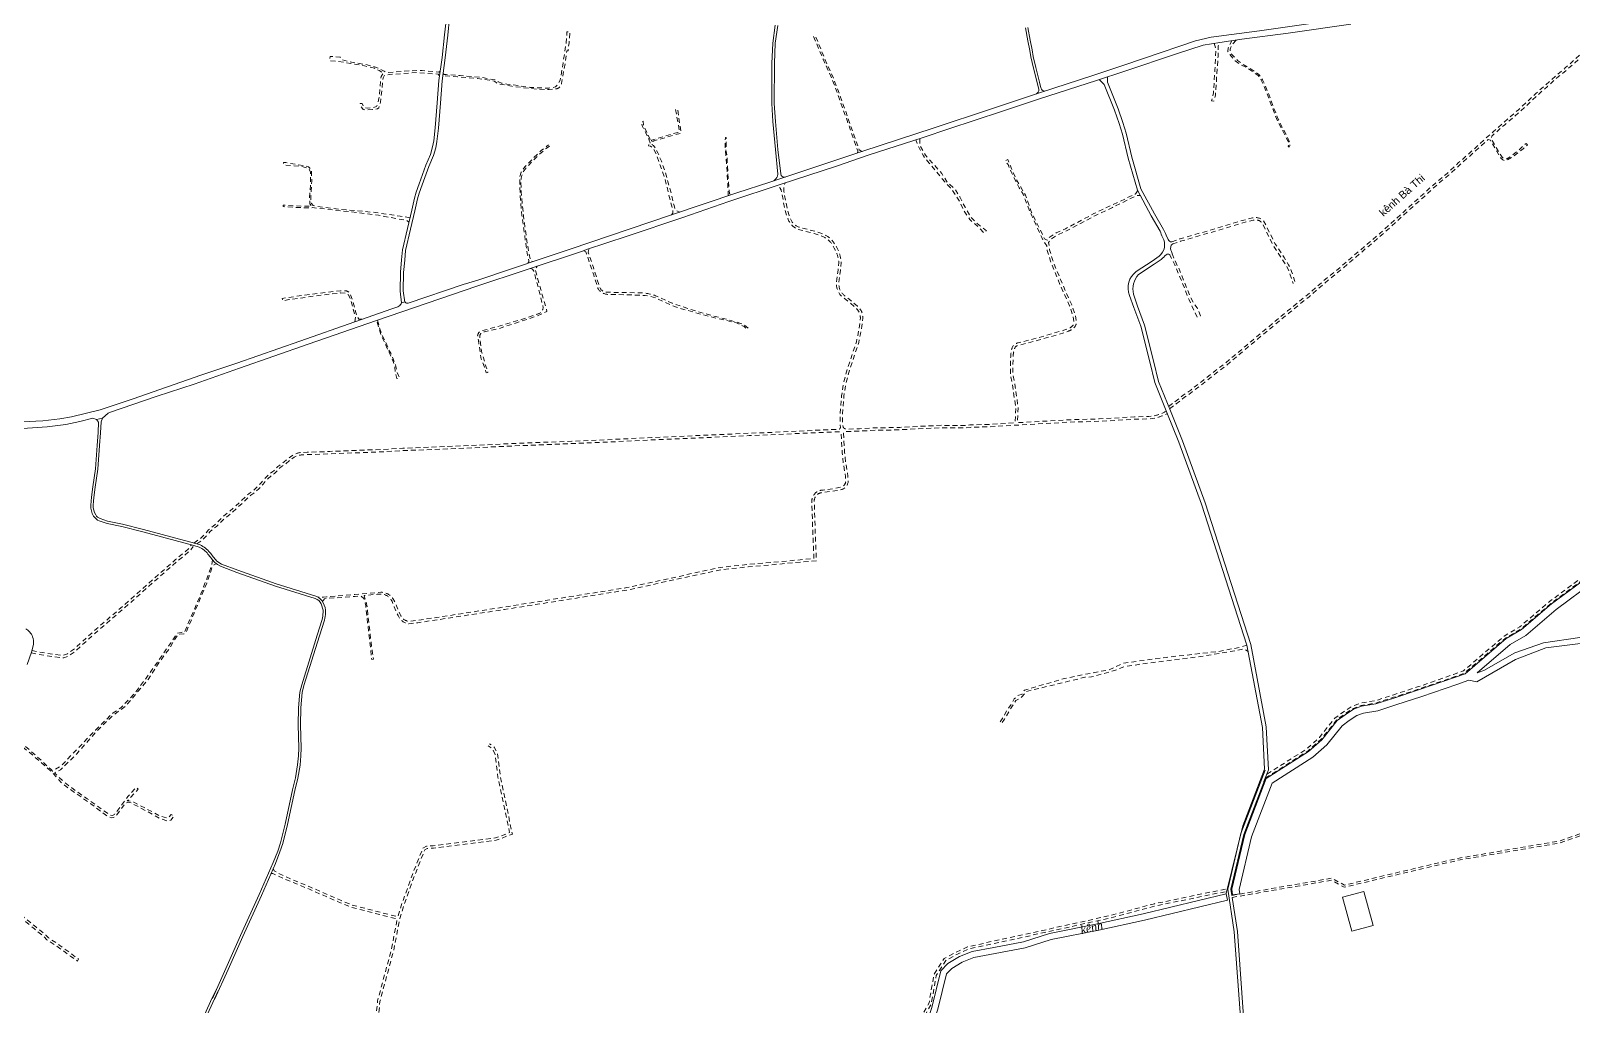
# Model space of a CAD drawing. Header units: metres. Extents: x 556238 to 587446, y 1177111 to 1219372.
# Drawn here: x 560188 to 562116, y 1212193 to 1213412 of the extents above; entities that cross this region are included whole.
import ezdxf

# ---------------------------------------------------------------- set-up
doc = ezdxf.new("R2010")
doc.units = ezdxf.units.M
doc.header["$MEASUREMENT"] = 0
doc.linetypes.add('Xr_Nen GT$0$MON', pattern=[10, 6, -4])
for name, color, linetype, lineweight in [('Xr_Nen GT$0$DUONG BT-NEN BT', 38, 'Continuous', 0), ('Xr_Nen GT$0$DUONG NHUA', 38, 'Continuous', 0), ('Xr_Nen GT$0$DUONG_DA', 38, 'Xr_Nen GT$0$MON', 0), ('Xr_Nen GT$0$TEN DUONG', 7, 'Continuous', 0), ('Xr_Nen GT$1$SONG_HO', 250, 'Continuous', 0)]:
    doc.layers.add(name, color=color, linetype=linetype, lineweight=lineweight)
doc.styles.add('Xr_Nen GT$0$ROMANS', font='romans.shx')
doc.styles.add('Xr_Nen GT$0$STANDARD', font='VNARIAL.TTF')
doc.linetypes.add('Xr_Nen GT$1$TL_T', pattern='A,2,[130,ltypeshp.shx,S=1,R=0,X=0,Y=1],2', length=4)

msp = doc.modelspace()

# ---------------------------------------------------------------- linework, layer by layer
at = {"layer": 'Xr_Nen GT$0$DUONG BT-NEN BT', "flags": 128}
for points in [[(560707.65119, 1213428.63252), (560705.3009, 1213407.3093), (560702.12386, 1213378.9855), (560698.33613, 1213350.06465), (560696.19383, 1213322.00743), (560693.61992, 1213291.02454), (560691.87364, 1213274.6274), (560690.38673, 1213267.01363), (560687.72145, 1213257.45803), (560682.06417, 1213244.06408), (560673.45377, 1213220.90577), (560669.93352, 1213210.37679), (560667.62497, 1213203.18984), (560664.28117, 1213187.97757), (560658.93579, 1213165.17329), (560652.68836, 1213138.26682), (560651.59464, 1213125.92241), (560650.20905, 1213110.49077), (560649.76108, 1213086.89182), (560651.66228, 1213072.19759)], [(560711.64193, 1213428.32873), (560709.2764, 1213406.86724), (560706.0948, 1213378.5028), (560702.3163, 1213349.65237), (560700.1812, 1213321.68958), (560697.60235, 1213290.64711), (560695.83276, 1213274.03114), (560694.28222, 1213266.0915), (560691.5057, 1213256.13714), (560685.78296, 1213242.58819), (560677.22623, 1213219.57423), (560673.73462, 1213209.13093), (560671.49113, 1213202.1465), (560668.18195, 1213187.09172), (560662.83119, 1213164.2645), (560656.64804, 1213137.63489), (560655.57883, 1213125.56704), (560654.20565, 1213110.27369), (560653.76597, 1213087.1115), (560655.56875, 1213073.10657)], [(560223.37057, 1211633.84803), (560239.37984, 1211688.91119), (560266.69085, 1211776.28185), (560282.44307, 1211837.52764), (560301.3047, 1211906.90724), (560302.71106, 1211916.54709), (560300.8726, 1211937.80654), (560302.05176, 1211945.12392), (560334.23448, 1212026.32764), (560358.67093, 1212080.34887), (560391.05111, 1212150.63336), (560412.95662, 1212198.79134), (560419.8375, 1212213.27855)], [(560226.20214, 1211632.84144), (560242.25216, 1211688.04481), (560269.57715, 1211775.46015), (560285.34339, 1211836.76045), (560304.24713, 1211906.29496), (560305.72991, 1211916.4586), (560303.8934, 1211937.69546), (560304.96143, 1211944.32318), (560336.9972, 1212025.15611), (560361.40001, 1212079.10299), (560393.77889, 1212149.38464), (560415.67713, 1212197.52664), (560422.54737, 1212211.99147)]]:
    msp.add_lwpolyline(points, dxfattribs=at)
for points in [[(561116.79191, 1213224.65521, 0.1311349878), (561121.39917, 1213230.48023), (561121.70733, 1213233.20861), (561118.76009, 1213263.70435), (561115.725, 1213298.72623), (561114.26554, 1213321.37993), (561114.42311, 1213371.53289), (561115.62766, 1213396.94502), (561118.63486, 1213419.25541)], [(561121.59076, 1213418.72696), (561118.61814, 1213396.67312), (561117.42289, 1213371.45711), (561117.26585, 1213321.47175), (561118.71666, 1213298.9522), (561121.74591, 1213263.99765), (561125.38637, 1213233.40383), (561125.88968, 1213231.53049, 0.3211267698), (561131.11366, 1213229.44101)], [(561445.00998, 1213333.44515), (561447.31608, 1213335.37524, 0.1071256019), (561447.79801, 1213338.6847), (561445.83156, 1213347.49038), (561441.48357, 1213365.59645), (561437.9188, 1213379.52189), (561436.59037, 1213387.77131), (561433.98808, 1213399.87836), (561431.1705, 1213415.83615)], [(561434.1255, 1213416.35385), (561436.93275, 1213400.45458), (561439.53979, 1213388.32538), (561440.85894, 1213380.13362), (561444.39541, 1213366.31873), (561448.75422, 1213348.1676), (561450.3337, 1213341.09479), (561451.17108, 1213339.30495, 0.3231792518), (561455.5224, 1213336.88225)], [(560270.35453, 1212926.41455), (560272.88065, 1212923.00626), (560272.54439, 1212909.99066), (560271.3263, 1212893.98811), (560268.91806, 1212864.54795), (560265.75722, 1212842.20311), (560263.97661, 1212829.10923), (560263.54428, 1212824.35704), (560263.28868, 1212819.20392, 0.1524534809), (560266.81696, 1212805.55785, 0.1562852774), (560273.81933, 1212799.59804), (560283.4979, 1212796.43617), (560302.16578, 1212792.41852), (560328.45785, 1212785.71475), (560391.99683, 1212768.79062), (560398.8467, 1212766.77141, -0.1072072702), (560409.66504, 1212758.1275, 0.0086958656), (560418.29507, 1212747.45322), (560421.38537, 1212744.89078), (560425.15582, 1212742.81204), (560445.85241, 1212735.10579), (560493.89812, 1212718.07315), (560543.71935, 1212702.44902, -0.2197407249), (560550.95551, 1212695.8881, -0.1284828974), (560553.6399, 1212685.04697, -0.0284248911), (560552.21581, 1212676.32797), (560546.29436, 1212656.8507), (560526.77708, 1212594.44357), (560524.61218, 1212585.43619), (560522.70889, 1212565.89988), (560522.41392, 1212544.77355), (560523.09979, 1212515.36558), (560522.84923, 1212506.05276), (560521.73924, 1212494.66628), (560519.01407, 1212478.42432), (560515.49385, 1212463.32849), (560506.09636, 1212420.58123), (560500.27809, 1212397.02221), (560496.78952, 1212386.75115), (560491.08694, 1212372.39436), (560473.66042, 1212332.64473), (560450.44041, 1212281.22187), (560432.11728, 1212240.16044), (560415.16216, 1212202.71767)], [(560278.06869, 1212927.77789), (560276.26167, 1212923.21519), (560275.54143, 1212909.83783), (560274.317, 1212893.75197), (560271.90087, 1212864.21527), (560268.72878, 1212841.79089), (560266.95823, 1212828.77104), (560266.53754, 1212824.14674), (560266.28499, 1212819.05529, 0.1524534809), (560269.36573, 1212807.1402, 0.1538996936), (560274.87039, 1212802.4107), (560284.28142, 1212799.33624), (560302.85222, 1212795.33948), (560329.21455, 1212788.6178), (560392.80717, 1212771.67938), (560399.94021, 1212769.57669, -0.1093260731), (560412.01188, 1212759.99651, 0.0085414053), (560420.42019, 1212749.58826), (560423.08204, 1212747.38109), (560426.41025, 1212745.54617), (560446.87708, 1212737.92548), (560494.8485, 1212720.91917), (560544.61705, 1212705.31156, -0.2170824037), (560553.65788, 1212697.19758, -0.1284852419), (560556.63744, 1212684.86695, -0.0292027494), (560555.11914, 1212675.56401), (560549.16117, 1212655.96665), (560529.67044, 1212593.6444), (560527.57782, 1212584.93781), (560525.70685, 1212565.7332), (560525.41441, 1212544.78759), (560526.10074, 1212515.36021), (560525.8453, 1212505.86665), (560524.71503, 1212494.27206), (560521.9571, 1212477.83488), (560518.41979, 1212462.66575), (560509.01811, 1212419.89941), (560503.15989, 1212396.17863), (560499.60569, 1212385.71435), (560493.85562, 1212371.238), (560476.40137, 1212331.42511), (560453.17732, 1212279.9933), (560434.85354, 1212238.93041), (560417.89503, 1212201.48015)], [(560181.9297, 1212664.78227, -0.1609505533), (560190.52788, 1212654.77405, -0.1475548656), (560191.49285, 1212644.91855), (560189.26247, 1212635.67366), (560183.78102, 1212619.85875)]]:
    msp.add_lwpolyline(points, format="xyb", dxfattribs=at)
at = {"layer": 'Xr_Nen GT$0$DUONG NHUA', "flags": 128}
for points in [[(560177.41934, 1212923.25368), (560203.48445, 1212924.73975), (560224.4617, 1212927.32092), (560238.97709, 1212929.68716), (560274.82637, 1212938.52568), (560316.05389, 1212952.32884), (560400.705, 1212981.726), (560445.85548, 1212996.66763), (560524.49811, 1213024.31366), (560592.99, 1213048.388), (560639.43301, 1213064.58081), (560647.0378, 1213067.17336, 0.1191337496), (560650.98644, 1213071.01372), (560651.33764, 1213072.12065), (560656.02222, 1213073.2251), (560656.21549, 1213072.88455, 0.2526455355), (560659.76034, 1213071.68918), (560728.686, 1213095.008), (560747.05159, 1213100.60027), (560829.664, 1213128.489), (560862.45281, 1213139.23167), (560937.096, 1213164.635), (560988.96655, 1213182.00104), (561070.519, 1213209.581), (561111.68632, 1213222.95821), (561166.60136, 1213241.21091), (561228.08763, 1213261.60201), (561315.99833, 1213290.50704), (561388.61898, 1213314.47473), (561449.989, 1213335.115), (561515.59875, 1213356.3851), (561551.628, 1213368.54), (561579.81723, 1213378.15469), (561643.699, 1213399.799), (561663.09642, 1213404.15667), (561723.49432, 1213412.07192), (561916.05383, 1213439.55527, 0.078677509)], [(561523.53414, 1213351.17848), (561529.48851, 1213345.25568), (561542.60463, 1213312.81399), (561548.433, 1213296.152), (561552.49498, 1213282.87141), (561559.568, 1213253.2), (561571.0826, 1213212.93721), (561588.40489, 1213180.92289), (561599.48346, 1213161.58711, 0.0031654128), (561602.52049, 1213154.12587, -0.3816218719), (561598.11411, 1213130.31036), (561589.40899, 1213124.44598), (561569.63119, 1213111.39714, 0.3309159031), (561561.12169, 1213081.48874), (561566.70693, 1213066.47164), (561575.41205, 1213042.81861), (561586.57259, 1212998.56036), (561593.066, 1212972.483), (561607.88, 1212935.242), (561622.98336, 1212897.92278), (561651.207, 1212820.684), (561708.054, 1212644.047), (561727.408, 1212541.451), (561729.976, 1212489.346), (561702.727, 1212418.533), (561682.13419, 1212333.67892)], [(561533.87862, 1213354.72837), (561533.56398, 1213347.98137), (561547.09762, 1213314.50697), (561552.99525, 1213297.64699), (561557.12919, 1213284.13113), (561564.21238, 1213254.41703), (561575.55354, 1213214.7607), (561592.59874, 1213183.25849), (561603.816, 1213163.68066, -0.0345390725), (561607.07877, 1213156.8857, 0.009391046), (561607.08604, 1213156.86838), (561609.49904, 1213151.40902, 0.2973628647), (561614.01033, 1213148.36774, 0.0444127148), (561614.09874, 1213148.37426, 0.0444127148)], [(561611.47691, 1213132.35858), (561611.46011, 1213132.39257, 0.3301900003), (561607.11169, 1213132.35531, -0.0806290957), (561607.02086, 1213132.22333, -0.0230488644), (561600.91945, 1213126.41264), (561592.07168, 1213120.45215), (561572.42464, 1213107.48959, 0.2396572014), (561566.24836, 1213083.19413), (561571.20871, 1213068.1372), (561580.00431, 1213044.23832), (561591.22863, 1212999.72711), (561597.64562, 1212973.95665), (561612.3348, 1212937.02946), (561627.4636, 1212899.64735), (561655.74754, 1212822.24355), (561712.71516, 1212645.23176), (561732.18595, 1212542.01669), (561734.82012, 1212488.569), (561729.0935, 1212473.68702)], [(561615.2209, 1213145.82814), (561613.38916, 1213144.14359, 0.2360151862), (561613.52649, 1213136.14135), (561614.36749, 1213133.81915)]]:
    msp.add_lwpolyline(points, format="xyb", dxfattribs=at)
for points in [[(560172.17975, 1212914.81469), (560208.8086, 1212917.11337), (560231.96645, 1212920.16832), (560249.6979, 1212923.91061), (560265.8379, 1212928.12302), (560270.35453, 1212926.41455), (560278.06869, 1212927.77789), (560284.92394, 1212934.42781), (560286.42647, 1212934.92106), (560345.994, 1212955.37), (560392.43508, 1212970.40971), (560448.96069, 1212990.28685), (560535.003, 1213020.628), (560620.07569, 1213049.95681), (560683.39616, 1213071.67454), (560745.513, 1213093.121), (560806.08264, 1213112.89958), (560877.8139, 1213136.75885), (560882.827, 1213138.666), (560933.49707, 1213155.42363), (561003.03242, 1213178.75463), (561060.753, 1213198.813), (561125.749, 1213220.544), (561195.10193, 1213243.16508), (561234.843, 1213256.65), (561303.33914, 1213278.65404), (561335.565, 1213289.805), (561401.39, 1213311.327), (561448.669, 1213326.996), (561520.01493, 1213350.01894), (561555.35435, 1213361.94866), (561620.06204, 1213383.59897), (561653.37051, 1213394.41044), (561674.31194, 1213397.69447), (561701.52055, 1213401.66592), (561759.42653, 1213409.46536), (561837.97167, 1213420.31399)], [(561758.19731, 1211478.20937), (561750.49447, 1211489.26401), (561746.69394, 1211534.64583), (561748.17846, 1211653.46909), (561746.18825, 1211699.30756), (561736.28003, 1211819.22941), (561733.08883, 1211856.52638), (561718.60756, 1211995.89122), (561706.81973, 1212079.05251), (561700.657, 1212167.99868), (561692.1197, 1212285.93058), (561683.93692, 1212339.19917), (561700.47405, 1212408.85494), (561730.74559, 1212488.11269)], [(561689.19587, 1212331.30901), (561688.00908, 1212339.03483), (561704.30492, 1212407.67424), (561731.25219, 1212478.22831)], [(561736.91457, 1211858.41071), (561722.57844, 1211996.37878), (561710.80026, 1212079.47198), (561704.647, 1212168.28132), (561696.09768, 1212286.37937), (561689.57552, 1212328.83755)]]:
    msp.add_lwpolyline(points, dxfattribs=at)
at = {"layer": 'Xr_Nen GT$0$DUONG_DA', "flags": 128}
for points in [[(561610.14969, 1212942.52261), (561617.68136, 1212948.27354), (561628.22034, 1212956.60309), (561632.79068, 1212959.38866), (561637.80233, 1212963.1913), (561653.57519, 1212975.53894), (561668.10656, 1212986.96085), (561680.05954, 1212996.0744), (561692.45616, 1213006.40356), (561707.78551, 1213019.30596), (561715.7694, 1213025.96749), (561725.12728, 1213034.03229), (561735.60301, 1213042.53384), (561740.88269, 1213047.08482), (561758.84346, 1213062.02146), (561783.66781, 1213082.05643), (561794.23468, 1213091.26758), (561809.36493, 1213104.22438), (561818.23573, 1213111.35016), (561837.33379, 1213127.43751), (561858.59508, 1213145.7267), (561874.60879, 1213159.24515), (561893.86934, 1213176.79213), (561910.1775, 1213191.77396), (561927.68311, 1213207.49993), (561938.56787, 1213217.35986), (561948.91435, 1213226.46772), (561958.04721, 1213233.94931), (561972.13329, 1213247.00176), (561983.2122, 1213256.69131), (561990.24079, 1213262.90936), (561998.36094, 1213270.48428), (562005.1797, 1213276.61997), (562009.31166, 1213280.49648), (562016.16897, 1213286.40887), (562028.11244, 1213297.12455), (562047.34605, 1213313.54383), (562069.20283, 1213334.01087), (562081.41408, 1213344.83223), (562095.28499, 1213357.21136), (562105.83138, 1213365.72385), (562115.79499, 1213374.51736), (562138.30227, 1213395.84992), (562151.4397, 1213408.3874, 0.3955042086), (562151.47766, 1213409.07036), (562141.49406, 1213420.97788), (562133.39013, 1213432.13746), (562125.23416, 1213444.50983), (562118.96772, 1213453.33628), (562117.1985, 1213455.73141), (562112.89544, 1213459.02973)], [(560703.56341, 1213358.99528), (560704.90027, 1213357.61489), (560707.26188, 1213357.41449), (560724.84068, 1213356.2345), (560739.54285, 1213355.11827), (560751.96571, 1213353.82393), (560770.25166, 1213350.45533), (560772.16776, 1213348.56288), (560776.71283, 1213346.58135), (560782.95118, 1213345.62398), (560790.65632, 1213344.59173), (560812.20369, 1213341.41948), (560835.6129, 1213340.50882), (560843.87167, 1213342.10252), (560847.40298, 1213345.85901), (560849.71403, 1213350.43815), (560853.4162, 1213372.00969), (560857.1809, 1213397.14821), (560858.32235, 1213410.9595), (560862.19539, 1213410.6749), (560860.8817, 1213397.0447), (560859.62864, 1213386.97038), (560858.03384, 1213387.08422), (560856.03818, 1213371.90607), (560851.48053, 1213346.3787, -0.3342776399), (560844.1331, 1213339.5487), (560836.20007, 1213338.91685), (560820.74632, 1213339.0884), (560789.24921, 1213342.90181), (560772.00801, 1213345.97762), (560767.85016, 1213349.16497), (560761.47099, 1213350.7017), (560746.54824, 1213352.40924), (560721.33244, 1213354.8655), (560705.84017, 1213355.94692), (560704.3023, 1213355.49162), (560702.9367, 1213354.38938)], [(561611.31839, 1212939.57543), (561619.52192, 1212945.90436), (561629.93743, 1212954.13634), (561634.4824, 1212956.90644), (561639.63375, 1212960.81508), (561655.42678, 1212973.17851), (561669.94309, 1212984.58859), (561681.9301, 1212993.72807), (561694.38229, 1213004.10354), (561709.71242, 1213017.0066), (561717.70975, 1213023.67934), (561727.05217, 1213031.73082), (561737.52801, 1213040.23246), (561742.82131, 1213044.79518), (561760.74475, 1213059.70076), (561785.59622, 1213079.75763), (561796.19603, 1213088.9975), (561811.28045, 1213101.91505), (561820.14174, 1213109.03319), (561839.27841, 1213125.15307), (561860.54092, 1213143.4433), (561876.58727, 1213156.98931), (561895.89433, 1213174.57865), (561912.19478, 1213189.5534), (561929.69257, 1213205.27235), (561940.56613, 1213215.12214), (561950.85665, 1213224.18073), (561960.01912, 1213231.68659), (561974.14073, 1213244.77195), (561985.19362, 1213254.43875), (561992.25824, 1213260.68867), (562000.38764, 1213268.27222), (562007.20956, 1213274.41075), (562009.38943, 1213276.45586), (562012.27406, 1213275.46496), (562020.33548, 1213261.69412), (562025.74448, 1213252.40036), (562027.90605, 1213250.73529), (562030.60825, 1213249.97025), (562032.63475, 1213250.33022), (562039.02973, 1213253.97547), (562053.09322, 1213264.52499), (562058.54249, 1213269.56536), (562056.90236, 1213271.5173), (562048.31831, 1213263.42521), (562036.86147, 1213254.71274), (562032.89837, 1213252.19251), (562029.36757, 1213252.19251), (562026.77355, 1213254.13668), (562023.89125, 1213258.96097), (562014.1637, 1213275.73798), (562013.22705, 1213277.39405), (562013.87047, 1213280.46597), (562018.15037, 1213284.15612), (562030.08836, 1213294.86687), (562049.3463, 1213311.30691), (562071.22334, 1213331.79293), (562083.4077, 1213342.59047), (562097.22707, 1213354.9236), (562107.76701, 1213363.43088), (562117.82006, 1213372.30333), (562140.36973, 1213393.67608), (562150.68893, 1213403.52402), (562152.46671, 1213385.2952), (562156.3772, 1213367.99862), (562161.93867, 1213339.88634), (562166.22037, 1213325.69942), (562170.96169, 1213311.84847), (562176.75067, 1213301.0898), (562180.65685, 1213290.43085), (562185.24259, 1213270.03722), (562191.80059, 1213242.33948), (562193.83764, 1213243.1687), (562183.27256, 1213284.60005), (562178.89189, 1213301.07841), (562173.0827, 1213312.61298), (562166.81463, 1213327.87698), (562162.51436, 1213343.93489), (562157.22899, 1213370.22366), (562153.4518, 1213387.75656), (562153.0745, 1213399.96961), (562153.43766, 1213406.14722, -0.4107690085), (562154.14049, 1213406.13494), (562166.09413, 1213393.90099), (562176.96948, 1213383.65577), (562191.06553, 1213371.68072), (562218.87393, 1213348.9002), (562227.6737, 1213341.79982), (562272.57898, 1213307.3885), (562298.0693, 1213288.04682), (562323.78623, 1213268.46525), (562383.69951, 1213222.35132), (562450.39331, 1213170.55362)], [(560988.96655, 1213182.00104), (560990.55392, 1213184.29818, 0.1242273163), (560990.2944, 1213188.44823), (560980.69072, 1213227.47241), (560970.82256, 1213255.78246), (560966.66958, 1213264.25539), (560962.68048, 1213267.89916), (560960.25793, 1213268.41796), (560961.0366, 1213272.04921), (560962.12529, 1213271.36019), (560962.12529, 1213272.05719), (560961.12965, 1213275.67865), (560956.66532, 1213284.77942), (560952.76241, 1213292.77848), (560951.28886, 1213298.34996), (560953.55892, 1213299.10608), (560954.23595, 1213293.09682), (560959.73545, 1213281.88906), (560963.71787, 1213273.37266), (560964.0763, 1213275.60124), (560996.7963, 1213285.14032, 0.5292346928), (560998.78758, 1213287.09033), (560993.96823, 1213313.932), (560996.39759, 1213314.36977), (561001.07889, 1213284.3635), (560966.90911, 1213274.6532), (560965.39574, 1213274.01644), (560964.28062, 1213272.26542), (560964.6733, 1213269.74756), (560966.22777, 1213268.76374), (560968.90995, 1213265.21893), (560971.765, 1213259.77207), (560976.26405, 1213249.31053), (560980.5918, 1213236.63568), (560987.77292, 1213212.2543), (560992.10131, 1213193.63535), (560993.7452, 1213188.01555), (560999.19589, 1213185.50826)], [(561571.10765, 1213212.86366, -0.2712760416), (561566.07989, 1213206.98532), (561538.52612, 1213194.05608), (561516.65668, 1213183.67232), (561481.27104, 1213164.8454), (561469.44931, 1213159.57545), (561460.86135, 1213153.88058), (561458.52857, 1213150.49627), (561455.16074, 1213152.21002), (561438.89117, 1213185.05063), (561431.24152, 1213206.75449), (561419.48025, 1213227.03588), (561409.09861, 1213251.19679), (561406.23001, 1213249.55876), (561409.42993, 1213244.88335), (561413.27959, 1213235.73814), (561423.37227, 1213216.08553), (561428.22801, 1213207.98069), (561430.95231, 1213201.18616), (561433.8871, 1213193.08132), (561438.80668, 1213181.90449), (561451.51233, 1213153.66397), (561457.76383, 1213143.23423), (561458.51306, 1213137.63391), (561462.59671, 1213124.13934), (561467.55698, 1213111.45363), (561479.27624, 1213083.53406), (561486.4182, 1213068.40232), (561490.66006, 1213055.90616), (561491.85431, 1213048.83364, -0.2552939167), (561488.91734, 1213042.33395, -0.0751004046), (561483.70812, 1213039.52491), (561479.27475, 1213037.86362), (561446.20978, 1213028.19226), (561422.21147, 1213022.15237, 0.3314251255), (561413.94034, 1213013.27447, 0.0633242548), (561412.74713, 1213001.3352), (561412.40229, 1212983.26657), (561415.56746, 1212966.65411), (561419.06972, 1212940.80161), (561418.36711, 1212922.58094, -0.3863401544), (561417.89624, 1212922.10103), (561386.00815, 1212920.26377), (561361.89149, 1212919.50311), (561353.08856, 1212918.74157), (561326.37511, 1212919.07043), (561306.71343, 1212918.14915), (561274.44051, 1212916.48754), (561266.65847, 1212916.17786), (561243.38893, 1212915.93426), (561223.84286, 1212914.79347), (561206.91175, 1212914.19498, -0.1848845941), (561203.31129, 1212916.92682), (561202.49528, 1212923.51069), (561202.65957, 1212934.01789), (561204.40763, 1212955.67342), (561206.71308, 1212970.40159), (561211.47164, 1212988.64817), (561218.06927, 1213007.99878), (561222.80039, 1213022.7652), (561225.22113, 1213033.34084), (561226.93717, 1213043.0651), (561227.95992, 1213053.19293, 0.067552408), (561226.64308, 1213060.99666, 0.0686738601), (561221.26276, 1213068.01586), (561213.20155, 1213074.87433), (561204.71814, 1213081.52474, -0.1942263688), (561198.26626, 1213092.96417), (561198.05137, 1213096.92264), (561198.30823, 1213101.32868), (561200.12345, 1213112.79862), (561200.98376, 1213122.47333, 0.083630536), (561197.47111, 1213137.07529), (561195.01307, 1213141.99723), (561191.86782, 1213147.20723, 0.1303614901), (561180.03887, 1213157.44648), (561174.34767, 1213159.80431), (561168.07731, 1213161.57518), (561147.98959, 1213166.88688, -0.2025205157), (561138.03861, 1213176.25818), (561136.07343, 1213181.24272), (561133.80421, 1213189.04832), (561129.27697, 1213211.39253, -0.1410559452), (561131.0586, 1213222.21336)], [(560392.10353, 1212771.8668), (560399.9598, 1212777.50072), (560404.99327, 1212782.24586), (560410.47539, 1212788.25173), (560413.98052, 1212791.52078), (560418.25496, 1212794.69198), (560421.27672, 1212797.50066), (560425.46673, 1212801.91311), (560427.969, 1212804.41356), (560437.03368, 1212811.61888), (560451.62669, 1212825.02502), (560458.69003, 1212831.79672), (560461.23162, 1212833.90205), (560465.05408, 1212836.65352), (560467.88456, 1212838.98072), (560471.26602, 1212841.97722), (560473.40415, 1212844.08241), (560476.27268, 1212847.3059), (560479.22798, 1212850.86259), (560482.4403, 1212854.12196), (560486.61829, 1212858.17109), (560490.90771, 1212861.25594), (560492.00468, 1212862.26497), (560494.73357, 1212865.18215), (560496.86598, 1212867.61743), (560499.30753, 1212869.40431), (560504.72027, 1212873.23881), (560510.1222, 1212877.73177), (560514.44588, 1212880.8475, -0.1655732777), (560528.30924, 1212885.07923), (560533.70619, 1212885.46445), (560551.08608, 1212885.8528), (560561.98212, 1212886.43051), (560626.40641, 1212888.85203), (560653.36451, 1212890.40237), (560709.41584, 1212892.52837), (560800.46159, 1212896.67367), (560864.47452, 1212899.17628), (560919.40803, 1212901.56008), (560964.1768, 1212903.75941), (561021.17816, 1212906.22398), (561085.97221, 1212909.12981), (561110.18697, 1212910.01862), (561146.3352, 1212911.8293), (561198.4199, 1212914.04889, 0.1267870795), (561200.07342, 1212916.34533), (561199.49303, 1212923.39039), (561199.66146, 1212934.16218), (561201.42637, 1212956.02658), (561203.77235, 1212971.01362), (561208.59656, 1212989.51193), (561215.2208, 1213008.94061), (561219.9045, 1213023.559), (561222.27991, 1213033.93659), (561223.96352, 1213043.47705), (561224.95449, 1213053.29033, 0.0626387739), (561223.87306, 1213059.7954, 0.0649614452), (561219.23127, 1213065.80538), (561211.30335, 1213072.55044), (561202.85739, 1213079.1715, -0.1958883349), (561195.27658, 1213092.6927), (561195.04663, 1213096.92864), (561195.32194, 1213101.65124), (561197.14432, 1213113.16638), (561197.97417, 1213122.49857, 0.0817097635), (561194.74613, 1213135.81716), (561192.38276, 1213140.54951), (561189.34322, 1213145.58441, 0.1287899139), (561178.80323, 1213154.71112), (561173.36246, 1213156.9652), (561167.28612, 1213158.68128), (561147.08709, 1213164.02241, -0.2052356935), (561135.26894, 1213175.10394), (561133.23151, 1213180.27173), (561130.88869, 1213188.33048), (561126.34103, 1213210.77547, 0.2664845833), (561120.70347, 1213218.77589)], [(561607.18089, 1212936.56912, -0.0536636605), (561593.97591, 1212931.33121), (561585.23705, 1212930.07889), (561567.57181, 1212929.59583), (561523.28975, 1212927.07208), (561484.8533, 1212925.9666), (561421.9082, 1212922.33245, -0.4426829778), (561421.37975, 1212922.85088), (561422.07753, 1212940.94626), (561418.5295, 1212967.13657), (561415.40771, 1212983.52143), (561415.74792, 1213001.34801, -0.0647589299), (561416.90626, 1213012.78397, -0.3412319563), (561422.83946, 1213019.21687), (561446.99726, 1213025.2969), (561480.22349, 1213035.01542), (561484.74198, 1213036.70861, 0.0748942318), (561490.72196, 1213039.93742, 0.2591886198), (561494.83342, 1213049.20881), (561493.57815, 1213056.64277), (561489.20409, 1213069.52836), (561482.01714, 1213084.75544), (561470.33751, 1213112.5806), (561465.43383, 1213125.12157), (561461.4545, 1213138.27139), (561460.2015, 1213147.63724), (561463.00242, 1213151.70071), (561470.89902, 1213156.93712), (561482.58794, 1213162.14786), (561518.00532, 1213180.99168), (561539.81287, 1213191.34604), (561567.20561, 1213204.76403, -0.2794301233), (561574.83829, 1213205.9961)], [(561614.12855, 1213148.38008, 0.0310525837), (561614.18809, 1213148.39755), (561624.13761, 1213151.99973), (561665.14386, 1213163.85952), (561700.52026, 1213174.53891), (561709.60095, 1213177.12154), (561715.00327, 1213178.37991, -0.2379574296), (561728.4836, 1213175.10426), (561733.42825, 1213165.79506), (561742.93623, 1213146.35849), (561754.43796, 1213128.75656), (561760.1373, 1213119.82712), (561763.75393, 1213111.39438), (561768.47595, 1213097.3101)], [(561615.22087, 1213145.82813), (561625.03052, 1213149.13502), (561665.99414, 1213160.98248), (561701.36416, 1213171.65995), (561710.35202, 1213174.21618), (561715.68385, 1213175.45813, -0.2264321669), (561726.11768, 1213173.16319), (561730.75536, 1213164.43191), (561740.32312, 1213144.87316), (561751.9178, 1213127.12898), (561757.47671, 1213118.41954), (561760.94849, 1213110.32454), (561765.63155, 1213096.35646)], [(560879.17361, 1213137.26365), (560881.75913, 1213135.75649), (560882.83648, 1213133.33427), (560891.67404, 1213107.0304), (560897.06049, 1213089.9133, 0.253692122), (560909.13224, 1213082.72894), (560936.8728, 1213082.19067), (560956.03038, 1213081.20958), (560962.60197, 1213080.34835), (560971.22039, 1213077.38781), (560979.83882, 1213073.18928), (560989.78758, 1213068.59704), (561001.59006, 1213064.76921), (561028.84588, 1213056.96426), (561070.03659, 1213046.98855), (561079.69456, 1213042.50786), (561083.46514, 1213039.00905), (561084.81061, 1213040.57645), (561079.14912, 1213044.77921), (561074.35033, 1213046.82667), (561060.67526, 1213050.78018), (561036.46552, 1213057.08429), (561014.81719, 1213063.2963), (560989.93879, 1213071.56172), (560972.90031, 1213079.37453, 0.0989387671), (560950.50428, 1213084.74083), (560908.14685, 1213085.37609, -0.3309341442), (560898.7649, 1213092.65009), (560891.42243, 1213116.15855), (560884.78787, 1213135.4212), (560885.55268, 1213139.58048)], [(560812.90475, 1213115.17182), (560815.25463, 1213114.31795), (560816.80334, 1213111.86303), (560824.43858, 1213083.65555), (560828.60795, 1213066.16867, -0.3488466114), (560820.81085, 1213058.05681), (560801.4085, 1213051.31472), (560760.25627, 1213039.33766), (560752.77225, 1213037.73042, 0.3132355758), (560746.63072, 1213031.16622), (560747.53861, 1213025.40255), (560751.11781, 1213001.77795), (560755.39428, 1212991.92523), (560757.42378, 1212984.66402), (560759.4532, 1212985.25108), (560755.4997, 1212997.60433), (560752.02843, 1213009.55865), (560749.57069, 1213025.91757), (560749.25017, 1213029.34903, -0.4425459711), (560755.39176, 1213036.07335), (560773.28237, 1213040.07589), (560820.84386, 1213055.73969), (560833.04529, 1213061.41803), (560832.19081, 1213066.32783), (560827.6485, 1213081.03248), (560818.45862, 1213114.31097), (560820.99226, 1213117.85773)], [(560593.22569, 1213048.49733), (560593.96098, 1213054.11464), (560588.12341, 1213075.15953), (560585.65746, 1213081.50817, 0.1302680635), (560582.27506, 1213084.22059), (560575.41641, 1213084.45163), (560558.14084, 1213082.60401), (560510.60867, 1213076.12486), (560502.88922, 1213074.72552), (560502.33647, 1213077.47095), (560510.16966, 1213078.89091), (560557.8028, 1213085.38382), (560575.31416, 1213087.25666), (560582.7273, 1213087.00695, -0.2438220205), (560587.93797, 1213082.24494), (560590.35349, 1213075.66937), (560595.72716, 1213055.2076), (560598.30933, 1213051.71172), (560602.14083, 1213051.67013)], [(560552.92024, 1212698.64717), (560555.3978, 1212701.93582), (560558.19692, 1212702.57843), (560593.45667, 1212705.18166), (560600.25467, 1212705.83464), (560604.592, 1212702.39714), (560606.9212, 1212693.31184), (560608.50189, 1212677.73249), (560611.39683, 1212652.97166), (560614.26977, 1212626.22526), (560616.62305, 1212626.74253), (560615.30524, 1212633.60894), (560613.5168, 1212647.90605), (560610.92739, 1212669.14722), (560608.71217, 1212691.00977), (560607.10889, 1212698.79545), (560605.27334, 1212704.39202), (560604.72511, 1212706.26404), (560621.06937, 1212707.83398), (560625.60023, 1212707.95597, -0.2267720018), (560636.88552, 1212703.1109, -0.049001359), (560639.7991, 1212698.93903), (560642.52983, 1212692.11056), (560647.18245, 1212681.18916, 0.2204425039), (560658.04395, 1212671.38801), (560660.84386, 1212671.02981), (560671.77497, 1212672.32805), (560703.5606, 1212676.98973), (560780.23613, 1212688.87707), (560933.6952, 1212713.16204), (561050.61813, 1212738.48423), (561084.53957, 1212742.15611), (561169.90032, 1212749.69721), (561168.0279, 1212800.04337), (561167.27003, 1212824.07804, -0.4250024593), (561178.5689, 1212835.1073), (561193.09261, 1212836.98785), (561201.20957, 1212838.70218, 0.3039033), (561209.64847, 1212848.51477), (561209.36287, 1212855.55709), (561206.80561, 1212870.60572), (561205.88697, 1212879.08739), (561205.18316, 1212885.136), (561203.83421, 1212908.79361, -0.1487096406), (561206.06162, 1212911.28647), (561223.97427, 1212911.79603), (561243.49209, 1212912.93517), (561266.73383, 1212913.17849), (561274.57729, 1212913.49061), (561306.86076, 1212915.15276), (561326.42689, 1212916.06957), (561353.19965, 1212915.73997), (561362.06819, 1212916.50719), (561386.14174, 1212917.26649), (561419.88228, 1212919.21048), (561484.98291, 1212922.96909), (561523.41825, 1212924.07453), (561567.69819, 1212926.59817), (561585.49168, 1212927.08473), (561594.58978, 1212928.38853, 0.0543665669), (561608.57911, 1212933.91488)], [(560395.77153, 1212770.80554), (560401.87143, 1212775.17993), (560407.13309, 1212780.14018), (560412.60977, 1212786.14011), (560415.90339, 1212789.21188), (560420.17579, 1212792.38156), (560423.38771, 1212795.36701), (560427.6151, 1212799.81881), (560429.96907, 1212802.17108), (560438.98432, 1212809.33712), (560453.67978, 1212822.83736), (560460.6876, 1212829.55584), (560463.06692, 1212831.52675), (560466.88492, 1212834.27501), (560469.83269, 1212836.69865), (560473.31465, 1212839.7842), (560475.57947, 1212842.01413), (560478.5476, 1212845.34954), (560481.45402, 1212848.84741), (560484.55284, 1212851.99161), (560488.54831, 1212855.86386), (560492.80584, 1212858.92577), (560494.11857, 1212860.13327), (560496.95811, 1212863.16873), (560498.90491, 1212865.39204), (560501.06062, 1212866.96972), (560506.54929, 1212870.85802), (560511.96055, 1212875.35873), (560516.19979, 1212878.41361, -0.1675426427), (560528.3628, 1212882.07542), (560533.84658, 1212882.46684), (560551.19903, 1212882.85458), (560562.11788, 1212883.43349), (560626.54889, 1212885.85527), (560653.50749, 1212887.40563), (560709.54092, 1212889.53096), (560800.58841, 1212893.67633), (560864.59815, 1212896.17882), (560919.54666, 1212898.56328), (560964.3152, 1212900.76259), (561021.31016, 1212903.22688), (561086.09443, 1212906.13228), (561110.31703, 1212907.02138), (561146.47281, 1212908.83243), (561199.14895, 1212911.02048, -0.3072516528), (561200.77452, 1212908.84985), (561202.19356, 1212884.87267), (561202.90569, 1212878.7525), (561203.83282, 1212870.19252), (561206.37312, 1212855.24373), (561206.64041, 1212848.65275, -0.2941104685), (561200.49134, 1212841.61667), (561192.58924, 1212839.94771), (561178.40657, 1212838.11132, 0.4204978399), (561164.2704, 1212824.01906), (561165.02966, 1212799.94035), (561166.79643, 1212752.43468), (561084.24611, 1212745.14187), (561050.13787, 1212741.44977), (560933.1428, 1212716.11196), (560779.77187, 1212691.84093), (560703.11312, 1212679.95619), (560671.38033, 1212675.30227), (560660.85751, 1212674.05251), (560658.6949, 1212674.32918, -0.2159338838), (560649.94244, 1212682.36494), (560645.27493, 1212693.32129), (560642.34602, 1212699.74066, 0.0613191662), (560638.84019, 1212704.81188, 0.2145103602), (560625.54411, 1212710.34973), (560593.24232, 1212707.55113), (560561.33614, 1212705.07451), (560557.83761, 1212704.73307), (560554.22524, 1212704.01486), (560546.81133, 1212704.41166)], [(560039.27699, 1212407.33531), (560043.88404, 1212400.35359), (560061.8497, 1212389.40441), (560087.49058, 1212372.14452), (560110.86119, 1212356.54462), (560127.56005, 1212345.37519), (560144.38071, 1212332.17923), (560165.9553, 1212315.46671), (560194.58649, 1212292.00378), (560207.06353, 1212281.89792), (560210.36571, 1212278.20415), (560222.60396, 1212270.28225), (560239.53449, 1212257.91911), (560247.98455, 1212251.67261), (560246.81087, 1212249.12379), (560237.7782, 1212255.4869), (560220.90292, 1212267.80968), (560208.3975, 1212275.90452), (560204.98781, 1212279.71857), (560192.6916, 1212289.67795), (560164.0856, 1212313.12024), (560142.53625, 1212329.81321), (560125.79772, 1212342.94474), (560109.19565, 1212354.04943), (560085.82018, 1212369.65257), (560060.23063, 1212386.87791), (560043.25575, 1212397.22326), (560041.63664, 1212394.8008), (560009.61159, 1212349.45078), (559993.1459, 1212323.93931), (559973.93448, 1212296.0875), (559958.70384, 1212271.98659), (559937.30617, 1212235.49445), (559921.21565, 1212210.58827), (559912.85095, 1212198.19177), (559912.85095, 1212196.05141, 0.1227224647), (559917.13867, 1212191.04253), (559937.00721, 1212179.51598), (559958.16563, 1212166.19928), (559983.91616, 1212150.72864), (559989.65326, 1212147.34915), (559992.67279, 1212147.28878), (559996.47737, 1212149.94412), (560012.61253, 1212173.69332), (560013.88072, 1212172.90876), (559998.72266, 1212151.12305, -0.1456982536), (559991.58168, 1212145.42422, -0.3909689337), (559986.62962, 1212147.29501), (559961.99028, 1212162.20105), (559933.16894, 1212179.18528), (559912.79345, 1212191.64434, 0.3151102688), (559908.15887, 1212191.2381), (559901.11566, 1212180.80006), (559883.23871, 1212153.66912), (559880.44162, 1212148.31196), (559873.69776, 1212124.46554), (559865.48715, 1212099.09563), (559846.42576, 1212031.73192), (559821.98516, 1211957.64378), (559803.72461, 1211905.76389), (559797.57757, 1211876.65021), (559884.78432, 1211798.50657), (560021.1712, 1211685.52957), (560029.20906, 1211675.99821), (560054.7767, 1211665.13684), (560126.93555, 1211654.65688), (560197.34508, 1211639.33936), (560223.37057, 1211633.84803)]]:
    msp.add_lwpolyline(points, format="xyb", dxfattribs=at)
for points in [[(561221.51736, 1213259.42541), (561221.84892, 1213261.96543), (561220.52273, 1213265.68342), (561215.3948, 1213279.63159), (561211.41624, 1213291.66909), (561194.64501, 1213338.53071), (561188.03546, 1213355.55326), (561178.51047, 1213376.56842), (561166.42426, 1213404.9934), (561168.8762, 1213405.7473), (561172.93136, 1213395.66379), (561180.85314, 1213375.87374), (561191.33384, 1213352.52507), (561199.35844, 1213331.74618), (561207.09157, 1213310.16561), (561215.2086, 1213286.45367), (561223.50757, 1213263.45948), (561226.90259, 1213261.29202), (561227.02045, 1213261.24447)], [(561694.37952, 1213400.56108), (561688.32432, 1213393.3344), (561686.84325, 1213389.4163), (561686.88674, 1213385.89003), (561687.75801, 1213384.0616), (561696.1751, 1213375.27797), (561702.31744, 1213370.83748), (561711.68339, 1213365.39572), (561718.96908, 1213360.59017), (561722.71551, 1213357.49922), (561725.11143, 1213354.75658), (561727.42028, 1213350.88204), (561731.70106, 1213341.84595), (561735.75236, 1213331.92014), (561740.94238, 1213316.74286), (561744.77597, 1213307.81833), (561747.52526, 1213300.86883), (561750.2697, 1213295.03524), (561753.32057, 1213289.36107), (561757.72039, 1213280.87187), (561760.50988, 1213274.75993), (561761.72959, 1213271.40778), (561761.77316, 1213268.31684), (561760.72768, 1213266.83667), (561759.63862, 1213268.05564), (561760.37916, 1213270.71126), (561759.63862, 1213273.71509), (561752.71216, 1213287.12367), (561746.34848, 1213299.11855), (561740.20267, 1213314.72957), (561733.05487, 1213334.34019), (561725.42634, 1213351.39525), (561721.85422, 1213356.27106), (561717.70959, 1213359.51233), (561708.0387, 1213365.95542), (561699.70966, 1213370.10587), (561693.3931, 1213374.76404), (561685.84562, 1213383.5388), (561684.10318, 1213386.45557), (561684.49519, 1213390.89611), (561689.31552, 1213399.88343)], [(561666.9811, 1213396.60093), (561669.19769, 1213388.64059), (561668.01283, 1213363.61225), (561666.20992, 1213334.7038), (561663.85478, 1213324.80529), (561666.5563, 1213324.11311), (561668.63434, 1213331.79654), (561670.29935, 1213356.5357), (561671.89542, 1213380.24543), (561672.24262, 1213393.35373), (561673.25014, 1213397.51342)], [(560699.08447, 1213355.85627), (560697.40334, 1213358.21525), (560684.30454, 1213358.82149), (560670.08608, 1213359.93154), (560651.12937, 1213358.68054), (560637.01597, 1213357.64099), (560631.40045, 1213357.03334), (560629.75519, 1213355.8181), (560628.53905, 1213353.49487), (560627.8229, 1213348.33879), (560626.81931, 1213337.31288), (560625.4669, 1213322.85836), (560623.02942, 1213315.83615), (560621.4742, 1213314.46485), (560615.16179, 1213313.73348), (560606.95633, 1213313.42407), (560603.51738, 1213313.92518), (560601.3681, 1213316.86049), (560600.32928, 1213319.83161), (560599.8278, 1213321.29923), (560602.22782, 1213321.26347), (560603.6965, 1213317.89857), (560605.38016, 1213316.18036), (560609.17724, 1213315.53606), (560615.84005, 1213316.28775), (560620.31773, 1213317.6838), (560621.71478, 1213321.54981), (560623.26355, 1213327.54982), (560624.8064, 1213341.9953), (560625.48911, 1213351.49858), (560626.16971, 1213355.29296), (560628.2116, 1213358.33565), (560629.1787, 1213359.26636), (560623.61914, 1213362.4999), (560617.70865, 1213365.32777), (560601.82705, 1213369.31037), (560588.16266, 1213371.32109), (560572.20986, 1213374.04584), (560561.67834, 1213374.76177), (560562.25145, 1213380.09547), (560574.96811, 1213379.4511), (560576.65167, 1213376.22946), (560588.98608, 1213372.96363), (560608.77976, 1213369.66284), (560619.20378, 1213366.65596), (560629.95017, 1213361.85925), (560632.87379, 1213360.02417), (560634.3066, 1213359.98835), (560654.08007, 1213361.56342), (560671.55128, 1213362.78568), (560677.5335, 1213362.57091), (560693.45551, 1213360.9561), (560698.07653, 1213360.59814), (560699.88254, 1213361.87213)], [(560809.20148, 1213121.58116), (560810.77331, 1213123.25669), (560810.77331, 1213124.6148), (560809.03379, 1213131.83999), (560807.23808, 1213142.93803), (560804.40958, 1213164.25545), (560802.01581, 1213181.34671), (560800.32865, 1213199.99585), (560799.23915, 1213217.4664), (560799.18339, 1213228.67385), (560801.14033, 1213235.57307), (560805.70941, 1213242.00244), (560815.00998, 1213251.85172), (560825.99917, 1213262.40835), (560832.90289, 1213267.62355), (560835.186, 1213269.47058)], [(560836.38205, 1213268.05814), (560832.14178, 1213265.07029), (560823.66115, 1213257.62781), (560814.79478, 1213248.69497), (560807.67323, 1213241.19815), (560803.43032, 1213235.48185), (560801.74507, 1213231.19017), (560801.09272, 1213227.82207), (560800.76412, 1213222.20165), (560801.19768, 1213210.4511), (560802.50205, 1213194.84841), (560804.13102, 1213180.31412), (560805.76178, 1213166.54409), (560807.82748, 1213152.47397), (560810.49168, 1213136.36529), (560812.72094, 1213125.41533), (560815.22517, 1213123.64166)], [(561059.66944, 1213205.91182), (561059.90784, 1213209.08918), (561058.94162, 1213225.26151), (561058.53935, 1213232.04882), (561057.33121, 1213253.55201), (561056.12336, 1213262.16998), (561056.00255, 1213265.95166), (561056.2045, 1213278.00865), (561056.2045, 1213278.89374), (561057.37193, 1213278.89374), (561057.21099, 1213270.56618), (561057.0074, 1213263.06492), (561057.6516, 1213259.56496), (561058.29564, 1213254.55699), (561058.89956, 1213242.44775), (561059.74556, 1213228.26029), (561061.2359, 1213208.60416), (561062.99928, 1213207.03793)], [(561299.4273, 1213277.39578), (561299.05314, 1213269.85418), (561306.13505, 1213256.71148), (561326.5389, 1213233.8119), (561333.76535, 1213222.69116), (561342.72619, 1213215.03663), (561349.05469, 1213204.55277), (561355.7537, 1213191.88812), (561362.36214, 1213179.94719), (561370.97257, 1213171.2213), (561382.37897, 1213162.08467), (561379.48817, 1213159.60308), (561371.9618, 1213167.32859), (561361.73227, 1213176.19382), (561353.48565, 1213188.43456), (561349.32141, 1213198.4758), (561337.72298, 1213216.05731), (561332.47243, 1213220.94225), (561310.81814, 1213246.95363), (561303.75703, 1213255.72841), (561296.05205, 1213270.32793), (561294.24153, 1213275.75562)], [(560662.02787, 1213178.61031), (560649.9246, 1213180.39827), (560618.82134, 1213185.14634), (560582.52329, 1213188.30177), (560544.25344, 1213192.79749), (560540.98006, 1213193.85502), (560538.98039, 1213196.34413), (560538.1384, 1213200.20047), (560538.66422, 1213213.15613), (560539.43678, 1213224.07999), (560538.98117, 1213238.99836), (560535.24324, 1213242.18131), (560529.23433, 1213243.79455), (560506.8307, 1213247.40178), (560503.9546, 1213247.70823), (560504.41109, 1213245.70796), (560505.85095, 1213244.30425), (560514.77075, 1213243.74277), (560528.53664, 1213242.2689), (560534.96309, 1213240.02297), (560536.54337, 1213238.54909), (560537.81232, 1213235.44765), (560537.91904, 1213221.85034), (560536.3747, 1213203.96474), (560537.07909, 1213195.91403), (560539.151, 1213193.17679), (560528.01878, 1213192.82588), (560507.59912, 1213193.98326), (560503.84157, 1213194.22886), (560503.76758, 1213192.45814), (560518.91603, 1213191.48287), (560538.01984, 1213190.60556), (560540.21012, 1213191.30594), (560567.58769, 1213188.03742), (560597.67301, 1213184.90918), (560622.87058, 1213181.67822), (560658.11233, 1213175.04245), (560660.77784, 1213173.04578)], [(561614.44011, 1213133.61863), (561615.26533, 1213131.33999), (561624.28751, 1213111.96006), (561636.96821, 1213080.0511), (561642.00748, 1213070.64238), (561645.714, 1213065.7953), (561649.92814, 1213055.94059), (561645.99279, 1213054.11151), (561635.69142, 1213075.85625), (561626.53122, 1213098.98477), (561617.78278, 1213119.59975), (561611.62292, 1213132.06314)], [(561731.25219, 1212478.22831), (561784.37, 1212512.10512), (561800.7173, 1212526.71047), (561819.86305, 1212550.62426), (561830.04211, 1212558.15678), (561840.90019, 1212565.12321), (561850.87648, 1212568.83563), (561869.02999, 1212571.84297), (561891.16608, 1212579.04416), (561923.44648, 1212589.57829), (561967.05245, 1212604.66594), (561980.06492, 1212609.40742), (562031.19856, 1212653.17496), (562050.67867, 1212664.63436), (562088.06948, 1212696.48843), (562133.40622, 1212730.1678), (562157.12299, 1212780.04052), (562196.91176, 1212849.1597), (562227.20192, 1212888.65376), (562247.69179, 1212894.0995), (562407.95427, 1212929.11818), (562414.25547, 1212938.41845), (562422.42679, 1213084.51003), (562428.19854, 1213112.62995), (562441.97544, 1213130.30953)], [(561733.04884, 1212482.93234), (561782.55222, 1212514.50398), (561798.53185, 1212528.78085), (561817.76495, 1212552.80374), (561828.33795, 1212560.62778), (561839.55164, 1212567.82236), (561850.10105, 1212571.74806), (561868.31678, 1212574.76571), (561890.23801, 1212581.89699), (561922.49059, 1212592.42205), (561966.04837, 1212607.49302), (561978.52709, 1212612.04002), (562029.44906, 1212655.62638), (562048.9322, 1212667.08757), (562086.20016, 1212698.83698), (562131.0177, 1212732.13064), (562154.46429, 1212781.4352), (562194.41066, 1212850.82816), (562225.44349, 1212891.29055), (562246.98594, 1212897.01605), (562406.14293, 1212931.79317), (562411.30649, 1212939.41434), (562419.44377, 1213084.89747), (562425.40088, 1213113.92048), (562439.60908, 1213132.15353)], [(560621.40498, 1213050.3902), (560623.85275, 1213041.55708), (560626.84741, 1213032.70356), (560630.75908, 1213024.94484), (560635.82782, 1213013.20646), (560638.24159, 1213009.09568), (560640.35179, 1213004.66193), (560643.00364, 1212997.39157), (560644.56893, 1212992.61221), (560645.89486, 1212986.0213), (560647.66498, 1212981.28428), (560648.95691, 1212978.39653), (560645.69314, 1212977.37731), (560644.23121, 1212982.77914), (560643.78731, 1212985.8164), (560643.20939, 1212991.86369), (560641.13471, 1212998.982), (560637.35858, 1213007.58995), (560634.46881, 1213012.9238), (560629.94339, 1213024.02136), (560626.09865, 1213031.30649), (560623.1726, 1213040.45851), (560620.32743, 1213050.04315)], [(560188.83969, 1212634.45385), (560216.49407, 1212629.64456), (560229.53867, 1212628.46845), (560235.48067, 1212630.55186), (560243.52679, 1212636.43503), (560272.53172, 1212662.57749), (560314.55411, 1212698.7732), (560342.55659, 1212723.96409), (560371.23248, 1212748.97083), (560388.23974, 1212763.18134), (560391.02744, 1212767.45933)], [(560189.66806, 1212637.35482), (560216.88644, 1212632.62135), (560229.16004, 1212631.51476), (560234.0687, 1212633.23585), (560241.63225, 1212638.76617), (560270.54828, 1212664.82851), (560312.57175, 1212701.02515), (560340.56741, 1212726.20991), (560369.28461, 1212751.25267), (560385.9715, 1212765.19549), (560388.514, 1212769.09719)], [(560140.07957, 1212548.83648), (560142.72619, 1212547.23867), (560155.35254, 1212536.21921), (560169.92069, 1212524.22517), (560193.86182, 1212503.86893), (560214.16277, 1212486.04177), (560227.35217, 1212471.19646), (560234.7957, 1212465.90716), (560263.10442, 1212445.93814), (560283.36629, 1212430.80426), (560288.99031, 1212428.21471), (560291.80233, 1212428.87587), (560294.66948, 1212430.52878), (560296.87489, 1212433.72448), (560306.75996, 1212447.08887), (560310.18794, 1212447.92494), (560314.11967, 1212446.81815), (560332.22784, 1212437.18958), (560350.92908, 1212426.97688), (560358.07272, 1212424.76338), (560363.44427, 1212425.37214), (560367.20987, 1212430.73978), (560363.55498, 1212432.62123), (560359.62325, 1212427.86227), (560350.92908, 1212430.1311), (560317.1855, 1212447.75565), (560310.87255, 1212449.74775), (560308.82361, 1212449.47112), (560322.61516, 1212464.09604), (560319.73568, 1212466.30946), (560309.65713, 1212455.07615), (560301.21796, 1212443.64608), (560292.9115, 1212432.68941), (560290.36415, 1212431.19533), (560286.48784, 1212432.24671), (560281.61455, 1212435.67757), (560258.72553, 1212452.13177), (560235.33869, 1212468.7034), (560222.74712, 1212479.52279), (560217.74612, 1212484.48989), (560225.24365, 1212488.26358), (560245.82635, 1212508.57541), (560272.68218, 1212538.76375), (560291.84349, 1212557.18059), (560306.8197, 1212568.04877), (560334.96213, 1212601.37909), (560349.17185, 1212623.40285), (560361.42521, 1212640.02504), (560371.97483, 1212657.46314), (560374.67182, 1212658.09721), (560379.58969, 1212658.25581), (560382.12798, 1212659.52404), (560393.40635, 1212686.84503), (560408.16932, 1212721.8485), (560412.49366, 1212733.96483), (560414.44631, 1212741.08202), (560417.38121, 1212744.96597), (560420.37661, 1212745.72525)], [(560415.45547, 1212750.87527), (560414.21285, 1212743.53561), (560410.72276, 1212734.02392), (560404.20726, 1212717.00529), (560395.71995, 1212695.92102), (560385.38877, 1212672.56531), (560380.62947, 1212660.75495), (560376.18758, 1212660.12087), (560371.34891, 1212659.16968), (560359.20419, 1212641.21401), (560330.98864, 1212600.86113), (560316.89498, 1212582.78134), (560300.84809, 1212565.9123), (560291.10806, 1212559.64872), (560269.09416, 1212538.11529), (560226.78288, 1212493.99097), (560215.46617, 1212486.75438), (560213.60996, 1212488.59801), (560196.37276, 1212504.67654), (560172.93034, 1212525.18236), (560144.22441, 1212549.33705), (560142.94947, 1212553.00009)], [(561708.054, 1212644.047), (561698.10313, 1212641.31443), (561672.40268, 1212636.34378), (561607.59692, 1212628.96864), (561553.57468, 1212621.74972), (561536.66218, 1212613.71372), (561480.15025, 1212602.67772), (561429.94354, 1212587.92121), (561426.9642, 1212583.06483), (561421.38534, 1212580.90151), (561417.30545, 1212576.99093), (561414.30783, 1212571.41622), (561407.81328, 1212562.18048), (561404.06433, 1212554.92031), (561399.06844, 1212547.8479), (561402.2325, 1212547.26545), (561404.98017, 1212551.67536), (561412.47407, 1212564.23931), (561419.385, 1212574.88948), (561426.71231, 1212579.46575), (561432.3989, 1212586.43121), (561452.88204, 1212591.25711), (561505.46313, 1212604.07615), (561513.95609, 1212604.49214), (561542.31013, 1212612.39694), (561554.55011, 1212617.22284), (561581.11156, 1212621.38304), (561650.03229, 1212629.88759), (561700.98008, 1212638.72503), (561704.81032, 1212639.55702), (561709.51123, 1212636.1898)], [(561689.17248, 1212331.30496), (561814.14756, 1212352.93995), (561829.79276, 1212344.24463), (561970.2461, 1212377.56371), (562096.96012, 1212399.05071), (562128.56832, 1212409.86407), (562159.14706, 1212417.80378), (562159.14706, 1212423.76291), (562149.95038, 1212500.49061), (562205.49741, 1212506.69269), (562221.77374, 1212524.32623), (562310.67236, 1212552.13277), (562334.86777, 1212560.29514), (562347.62411, 1212560.29514), (562358.34636, 1212538.78923), (562383.32156, 1212491.05618), (562389.12384, 1212491.05618), (562427.98211, 1212509.32443), (562532.62358, 1212557.07861), (562646.59647, 1212612.86527), (562653.40087, 1212609.851), (562680.84542, 1212556.05436), (562688.37525, 1212554.92582), (562720.90751, 1212568.07736), (562731.93383, 1212567.26334), (562741.74763, 1212566.55014), (562758.66697, 1212572.24263), (562764.79958, 1212569.35475), (562776.08518, 1212548.57313), (562782.10426, 1212548.65803)], [(561689.57552, 1212328.83755), (561813.70444, 1212350.32605), (561829.42607, 1212341.58826), (561970.74413, 1212375.11247), (562097.57774, 1212396.61975), (562129.2881, 1212407.46807), (562161.64706, 1212415.87), (562161.64706, 1212423.9122), (562152.73256, 1212498.28572), (562206.70181, 1212504.31163), (562223.15766, 1212522.13966), (562311.44517, 1212549.75505), (562335.2781, 1212557.79514), (562346.07705, 1212557.79514), (562356.11992, 1212537.65188), (562381.8081, 1212488.55618), (562389.68218, 1212488.55618), (562429.03292, 1212507.05595), (562533.69228, 1212554.8183), (562646.64912, 1212610.10763), (562651.57711, 1212607.92459), (562679.20294, 1212553.77261), (562688.67956, 1212552.35229), (562721.30441, 1212565.54125), (562731.75119, 1212564.77002), (562742.0681, 1212564.02025), (562758.51137, 1212569.55258), (562762.9935, 1212567.44192), (562778.50273, 1212538.8828)], [(560491.1623, 1212365.10742), (560492.37891, 1212361.93396), (560506.61794, 1212354.68474), (560537.70241, 1212341.78804), (560575.25444, 1212325.49981), (560589.60305, 1212319.45899), (560646.87403, 1212304.67309), (560652.37034, 1212321.94121), (560665.08658, 1212357.54925), (560678.12637, 1212390.24416), (560682.83936, 1212393.07009), (560691.08587, 1212393.56458), (560768.92366, 1212403.21207), (560786.55206, 1212409.87531), (560772.06949, 1212479.13659), (560768.47049, 1212507.66075), (560765.08234, 1212514.8743), (560759.69105, 1212518.46612)], [(560619.98321, 1212065.32515), (560619.11541, 1212098.7766), (560620.17289, 1212148.81037), (560624.50089, 1212198.89434), (560641.68522, 1212262.36144), (560649.32966, 1212302.49687), (560655.21317, 1212320.9815), (560667.89342, 1212356.48875), (560680.53773, 1212388.19206), (560683.75214, 1212390.11944), (560691.36043, 1212390.57565), (560769.64874, 1212400.27898), (560790.01394, 1212407.97669), (560775.03074, 1212479.63217), (560771.38752, 1212508.50685), (560767.44201, 1212516.90704), (560761.35439, 1212520.96278)], [(560226.20214, 1211632.84144), (560395.40159, 1211598.44697), (560456.00086, 1211591.13897), (560494.59782, 1211591.98853), (560523.64842, 1211600.28729), (560627.71825, 1211654.02882), (560689.87264, 1211687.70673), (560841.16255, 1211764.34557), (561004.76351, 1211858.14883), (561109.84751, 1211928.32541), (561113.91316, 1211935.15075), (561118.13219, 1211944.56545), (561141.96028, 1212056.21505), (561148.39101, 1212065.683), (561183.54018, 1212081.7743), (561228.15941, 1212103.48827), (561270.23292, 1212138.38233), (561296.39796, 1212170.35232), (561310.69912, 1212197.01705), (561316.87854, 1212232.52307), (561329.78101, 1212252.50748), (561344.20781, 1212260.24318), (561358.96222, 1212267.1814), (561439.01395, 1212284.57124), (561536.7386, 1212306.16706), (561592.57744, 1212321.04679), (561683.65686, 1212339.80787)], [(560488.35727, 1212358.68371), (560490.82467, 1212358.73172), (560505.38872, 1212351.94678), (560536.53061, 1212339.02625), (560574.07549, 1212322.74112), (560588.64095, 1212316.60901), (560646.13636, 1212301.76517), (560638.7596, 1212263.03509), (560621.53511, 1212199.41966), (560617.17562, 1212148.97138), (560616.11459, 1212098.7694), (560616.98422, 1212065.24735)], [(560225.71207, 1211629.8797), (560394.92241, 1211595.48303), (560455.85353, 1211588.135), (560495.05023, 1211588.99776), (560524.75958, 1211597.48471), (560629.12124, 1211651.37693), (560691.26536, 1211685.04927), (560842.58745, 1211761.70443), (561006.34449, 1211855.59717), (561112.07773, 1211926.20732), (561116.57964, 1211933.76505), (561120.99981, 1211943.62855), (561144.77172, 1212055.01495), (561150.4018, 1212063.30411), (561184.82112, 1212079.06129), (561229.79671, 1212100.94868), (561272.37103, 1212136.2581), (561298.90404, 1212168.67768), (561313.57168, 1212196.02573), (561319.72958, 1212231.40805), (561331.88127, 1212250.22958), (561345.55589, 1212257.56196), (561359.93124, 1212264.32194), (561439.65605, 1212281.64076), (561537.44884, 1212303.25163), (561593.26456, 1212318.12521), (561682.79827, 1212336.42451)]]:
    msp.add_lwpolyline(points, dxfattribs=at)
at = {"layer": 'Xr_Nen GT$1$SONG_HO', "linetype": 'Xr_Nen GT$1$TL_T', "flags": 128}
for points in [[(562145.60293, 1212753.48708), (562134.20239, 1212729.51352), (562088.69258, 1212695.70559), (562051.26082, 1212663.81663), (562031.78173, 1212652.35782), (561980.57752, 1212608.52988), (561967.38714, 1212603.72357), (561923.76511, 1212588.63037), (561891.47544, 1212578.09321), (561869.26772, 1212570.86872), (561851.13495, 1212567.86482), (561841.34971, 1212564.22349), (561830.61016, 1212557.33312), (561820.56242, 1212549.89777), (561801.44578, 1212526.02034), (561784.97593, 1212511.30549), (561732.06848, 1212477.56285), (561705.26264, 1212407.37907), (561689.02712, 1212338.99374), (561690.10546, 1212331.97391), (561698.97516, 1212333.50938), (561698.1895, 1212338.62395), (561713.8821, 1212404.7225), (561739.41511, 1212471.57372), (561790.42928, 1212504.10889), (561808.00213, 1212519.80921), (561826.85672, 1212543.35932), (561835.72264, 1212549.92012), (561845.39537, 1212556.12603), (561853.46121, 1212559.12754), (561871.40735, 1212562.10052), (561894.25965, 1212569.53469), (561926.63279, 1212580.09909), (561970.39937, 1212595.24231), (561985.191, 1212600.63208), (561995.33626, 1212598.19958), (562043.76455, 1212626.15674), (562081.30443, 1212640.90139), (562194.53211, 1212654.9932), (562247.56908, 1212658.6888), (562295.57367, 1212650.95832), (562418.99179, 1212625.50316), (562428.847, 1212617.13716), (562468.59314, 1212539.64888), (562528.50471, 1212562.87914), (562516.02888, 1212588.97823), (562463.09117, 1212568.70452), (562433.0502, 1212622.3117), (562422.72495, 1212629.57656), (562364.28845, 1212642.02893), (562290.95843, 1212655.92692), (562249.18043, 1212662.35753), (562197.13284, 1212660.46226), (562124.05615, 1212653.93664), (562078.64635, 1212647.3036), (562042.59613, 1212634.81423), (562003.90142, 1212612.69826), (561995.48947, 1212609.447), (562037.03022, 1212645.00355), (562056.50023, 1212656.45702), (562094.30055, 1212688.65996), (562141.36795, 1212723.62498), (562154.1133, 1212749.79842)], [(560939.79107, 1210896.26385), (560894.38035, 1210981.55177), (560852.66804, 1211050.81932), (560810.58125, 1211128.22015), (560803.1001, 1211146.24235), (560778.61827, 1211183.85537), (560685.6869, 1211356.16334), (560634.77422, 1211449.91296), (560585.01053, 1211539.04216), (560562.0394, 1211580.57592), (560567.12046, 1211591.4547), (560683.18893, 1211651.88122), (560855.17878, 1211744.18313), (560982.19237, 1211808.2257), (561073.08962, 1211870.63356), (561126.38537, 1211909.68139), (561135.35594, 1211926.43967), (561159.91862, 1212030.23619), (561179.97049, 1212049.87538), (561239.9431, 1212082.54555), (561264.85473, 1212104.76417), (561302.23069, 1212147.43934), (561313.91627, 1212165.25357), (561321.84424, 1212189.00534), (561332.63191, 1212233.2056), (561339.18962, 1212239.91052), (561352.30078, 1212247.94224), (561366.73966, 1212253.71212), (561393.29391, 1212258.57758), (561430.772, 1212265.76776), (561463.43288, 1212276.07422), (561522.74589, 1212287.92512), (561579.99073, 1212300.57403), (561683.78212, 1212325.42207), (561681.91952, 1212333.20222), (561578.19627, 1212308.37049), (561521.09897, 1212295.75418), (561461.43958, 1212283.83408), (561428.808, 1212273.53686), (561391.81932, 1212266.44058), (561364.51248, 1212261.43722), (561348.70123, 1212255.11894), (561334.16433, 1212246.21382), (561325.37981, 1212237.2321), (561314.15092, 1212191.22401), (561306.65692, 1212168.7724), (561295.84632, 1212152.29204), (561259.16162, 1212110.40614), (561235.30633, 1212089.12967), (561159.15263, 1212059.15006), (561152.6668, 1212034.33151), (561127.81097, 1211929.2962), (561120.19044, 1211915.06), (561068.46044, 1211877.15933), (560978.10895, 1211815.12618), (560851.48578, 1211751.28047), (560679.45016, 1211658.95399), (560537.34916, 1211596.95864)]]:
    msp.add_lwpolyline(points, dxfattribs=at)
msp.add_lwpolyline([(561827.49303, 1212329.18914), (561839.11525, 1212286.60439), (561865.82405, 1212293.89375), (561854.20184, 1212336.4785)], close=True, dxfattribs=at)

# ---------------------------------------------------------------- texts
at = {"layer": 'Xr_Nen GT$0$TEN DUONG', "color": 4, "linetype": 'Continuous', "style": 'Xr_Nen GT$0$STANDARD'}
msp.add_text('kªnh Bµ Thi', height=9.499992, rotation=41.73046081, dxfattribs=at).set_placement((561878.4482, 1213179.55718))
at = {"layer": 'Xr_Nen GT$1$SONG_HO', "linetype": 'Xr_Nen GT$1$TL_T', "insert": (561497.9994, 1212292.33764), "char_height": 10, "attachment_point": 1, "rotation": 14.48610862, "style": 'Xr_Nen GT$0$ROMANS'}
msp.add_mtext_dynamic_manual_height_columns('\\pi0.8666;{\\fTimes New Roman|b0|i1|c0|p18;kênh}', width=61.2500687, gutter_width=100, heights=[0], dxfattribs=at)

doc.saveas('drawing.dxf')
